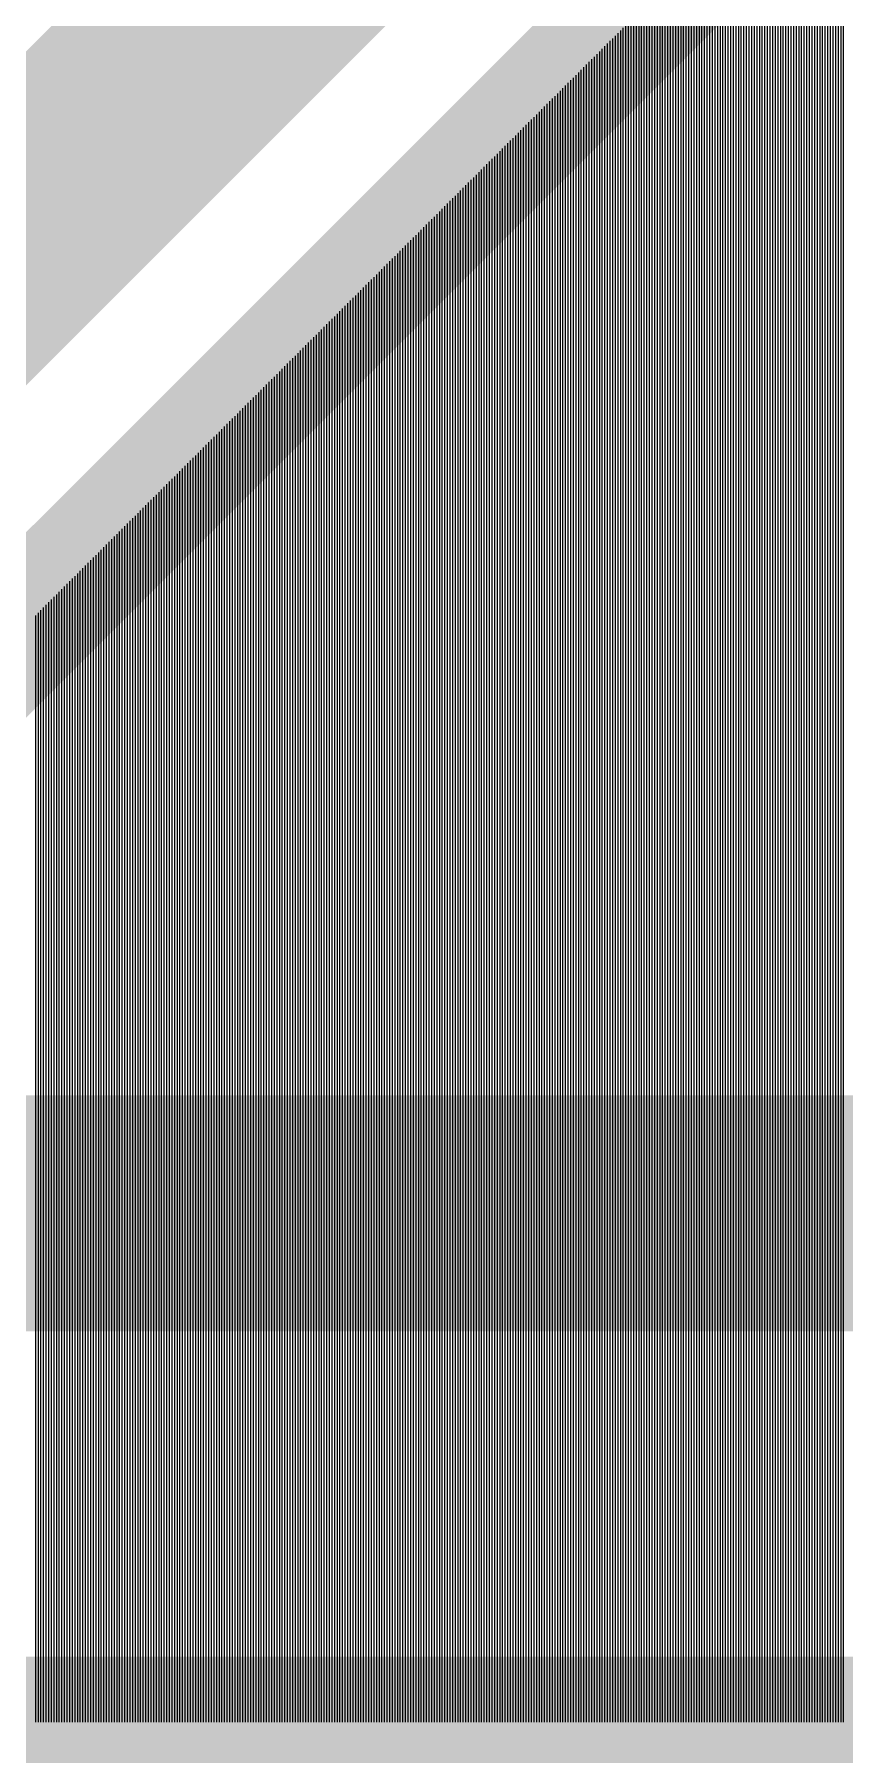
# Model space of a CAD drawing. Extents: x -1.81 to 1.81, y -3.04 to 3.03.
# Drawn here: x -0.654 to -0.346, y -2.072 to -1.417 of the extents above; entities that cross this region are included whole.
import ezdxf

# ---------------------------------------------------------------- set-up
doc = ezdxf.new("R2010")
doc.units = 0
doc.layers.get('0').update_dxf_attribs({"linetype": 'CONTINUOUS'})

msp = doc.modelspace()

# ---------------------------------------------------------------- linework, layer by layer
for points, const_width in [([(-1.113, -1.666), (-0.837, -1.666), (-0.522, -1.351), (-0.522, 0.124)], 0.09), ([(0.349, -2.06), (-0.78, -2.06), (-0.78, -2.453), (-1.415, -2.453), (-1.415, -2.375), (-1.526, -2.263), (-1.605, -2.263), (-1.605, -1.603), (-1.373, -1.603), (-1.373, -1.417), (-1.219, -1.417), (-1.223, -1.42), (-1.223, -1.511), (-1.169, -1.566), (-1.223, -1.62), (-1.223, -1.711), (-1.159, -1.776), (-0.792, -1.776), (-0.412, -1.396), (-0.412, -0.516), (-0.326, -0.516), (-0.216, -0.406)], 0.05), ([(0.52, -1.866), (-1.19, -1.866), (-1.29, -1.766), (-1.29, -1.466)], 0.09)]:
    msp.add_lwpolyline(points, dxfattribs=dict(const_width=const_width))
for points in [[(-0.412, -2.06), (-0.412, -0.516)], [(-0.411, -2.06), (-0.411, -0.516)], [(-0.41, -2.06), (-0.41, -0.516)], [(-0.409, -2.06), (-0.409, -0.516)], [(-0.408, -2.06), (-0.408, -0.516)], [(-0.407, -2.06), (-0.407, -0.516)], [(-0.406, -2.06), (-0.406, -0.516)], [(-0.405, -2.06), (-0.405, -0.516)], [(-0.404, -2.06), (-0.404, -0.516)], [(-0.403, -2.06), (-0.403, -0.516)], [(-0.402, -2.06), (-0.402, -0.516)], [(-0.401, -2.06), (-0.401, -0.516)], [(-0.4, -2.06), (-0.4, -0.516)], [(-0.399, -2.06), (-0.399, -0.516)], [(-0.398, -2.06), (-0.398, -0.516)], [(-0.397, -2.06), (-0.397, -0.516)], [(-0.396, -2.06), (-0.396, -0.516)], [(-0.395, -2.06), (-0.395, -0.516)], [(-0.394, -2.06), (-0.394, -0.516)], [(-0.393, -2.06), (-0.393, -0.516)], [(-0.392, -2.06), (-0.392, -0.516)], [(-0.391, -2.06), (-0.391, -0.516)], [(-0.39, -2.06), (-0.39, -0.516)], [(-0.389, -2.06), (-0.389, -0.516)], [(-0.388, -2.06), (-0.388, -0.516)], [(-0.387, -2.06), (-0.387, -0.516)], [(-0.386, -2.06), (-0.386, -0.516)], [(-0.385, -2.06), (-0.385, -0.516)], [(-0.384, -2.06), (-0.384, -0.516)], [(-0.383, -2.06), (-0.383, -0.516)], [(-0.382, -2.06), (-0.382, -0.516)], [(-0.381, -2.06), (-0.381, -0.516)], [(-0.38, -2.06), (-0.38, -0.516)], [(-0.379, -2.06), (-0.379, -0.516)], [(-0.378, -2.06), (-0.378, -0.516)], [(-0.377, -2.06), (-0.377, -0.516)], [(-0.376, -2.06), (-0.376, -0.516)], [(-0.375, -2.06), (-0.375, -0.516)], [(-0.374, -2.06), (-0.374, -0.516)], [(-0.373, -2.06), (-0.373, -0.516)], [(-0.372, -2.06), (-0.372, -0.516)], [(-0.371, -2.06), (-0.371, -0.516)], [(-0.37, -2.06), (-0.37, -0.516)], [(-0.369, -2.06), (-0.369, -0.516)], [(-0.368, -2.06), (-0.368, -0.516)], [(-0.367, -2.06), (-0.367, -0.516)], [(-0.366, -2.06), (-0.366, -0.516)], [(-0.365, -2.06), (-0.365, -0.516)], [(-0.364, -2.06), (-0.364, -0.516)], [(-0.363, -2.06), (-0.363, -0.516)], [(-0.362, -2.06), (-0.362, -0.516)], [(-0.361, -2.06), (-0.361, -0.516)], [(-0.36, -2.06), (-0.36, -0.516)], [(-0.359, -2.06), (-0.359, -0.516)], [(-0.358, -2.06), (-0.358, -0.516)], [(-0.357, -2.06), (-0.357, -0.516)], [(-0.356, -2.06), (-0.356, -0.516)], [(-0.355, -2.06), (-0.355, -0.516)], [(-0.354, -2.06), (-0.354, -0.516)], [(-0.353, -2.06), (-0.353, -0.516)], [(-0.352, -2.06), (-0.352, -0.516)], [(-0.351, -2.06), (-0.351, -0.516)], [(-0.35, -2.06), (-0.35, -0.516)], [(-0.349, -2.06), (-0.349, -0.516)], [(-0.348, -2.06), (-0.348, -0.516)], [(-0.347, -2.06), (-0.347, -0.516)], [(-0.346, -2.06), (-0.346, -0.516)], [(-0.413, -2.06), (-0.413, -1.397)], [(-0.419, -2.06), (-0.419, -1.403)], [(-0.418, -2.06), (-0.418, -1.402)], [(-0.417, -2.06), (-0.417, -1.401)], [(-0.416, -2.06), (-0.416, -1.4)], [(-0.415, -2.06), (-0.415, -1.399)], [(-0.414, -2.06), (-0.414, -1.398)], [(-0.426, -2.06), (-0.426, -1.41)], [(-0.425, -2.06), (-0.425, -1.409)], [(-0.424, -2.06), (-0.424, -1.408)], [(-0.423, -2.06), (-0.423, -1.407)], [(-0.422, -2.06), (-0.422, -1.406)], [(-0.421, -2.06), (-0.421, -1.405)], [(-0.42, -2.06), (-0.42, -1.404)], [(-0.432, -2.06), (-0.432, -1.416)], [(-0.431, -2.06), (-0.431, -1.415)], [(-0.43, -2.06), (-0.43, -1.414)], [(-0.429, -2.06), (-0.429, -1.413)], [(-0.428, -2.06), (-0.428, -1.412)], [(-0.427, -2.06), (-0.427, -1.411)], [(-0.439, -2.06), (-0.439, -1.423)], [(-0.438, -2.06), (-0.438, -1.422)], [(-0.437, -2.06), (-0.437, -1.421)], [(-0.436, -2.06), (-0.436, -1.42)], [(-0.435, -2.06), (-0.435, -1.419)], [(-0.434, -2.06), (-0.434, -1.418)], [(-0.433, -2.06), (-0.433, -1.417)], [(-0.445, -2.06), (-0.445, -1.429)], [(-0.444, -2.06), (-0.444, -1.428)], [(-0.443, -2.06), (-0.443, -1.427)], [(-0.442, -2.06), (-0.442, -1.426)], [(-0.441, -2.06), (-0.441, -1.425)], [(-0.44, -2.06), (-0.44, -1.424)], [(-0.452, -2.06), (-0.452, -1.436)], [(-0.451, -2.06), (-0.451, -1.435)], [(-0.45, -2.06), (-0.45, -1.434)], [(-0.449, -2.06), (-0.449, -1.433)], [(-0.448, -2.06), (-0.448, -1.432)], [(-0.447, -2.06), (-0.447, -1.431)], [(-0.446, -2.06), (-0.446, -1.43)], [(-0.458, -2.06), (-0.458, -1.442)], [(-0.457, -2.06), (-0.457, -1.441)], [(-0.456, -2.06), (-0.456, -1.44)], [(-0.455, -2.06), (-0.455, -1.439)], [(-0.454, -2.06), (-0.454, -1.438)], [(-0.453, -2.06), (-0.453, -1.437)], [(-0.465, -2.06), (-0.465, -1.449)], [(-0.464, -2.06), (-0.464, -1.448)], [(-0.463, -2.06), (-0.463, -1.447)], [(-0.462, -2.06), (-0.462, -1.446)], [(-0.461, -2.06), (-0.461, -1.445)], [(-0.46, -2.06), (-0.46, -1.444)], [(-0.459, -2.06), (-0.459, -1.443)], [(-0.472, -2.06), (-0.472, -1.456)], [(-0.471, -2.06), (-0.471, -1.455)], [(-0.47, -2.06), (-0.47, -1.454)], [(-0.469, -2.06), (-0.469, -1.453)], [(-0.468, -2.06), (-0.468, -1.452)], [(-0.467, -2.06), (-0.467, -1.451)], [(-0.466, -2.06), (-0.466, -1.45)], [(-0.478, -2.06), (-0.478, -1.462)], [(-0.477, -2.06), (-0.477, -1.461)], [(-0.476, -2.06), (-0.476, -1.46)], [(-0.475, -2.06), (-0.475, -1.459)], [(-0.474, -2.06), (-0.474, -1.458)], [(-0.473, -2.06), (-0.473, -1.457)], [(-0.485, -2.06), (-0.485, -1.469)], [(-0.484, -2.06), (-0.484, -1.468)], [(-0.483, -2.06), (-0.483, -1.467)], [(-0.482, -2.06), (-0.482, -1.466)], [(-0.481, -2.06), (-0.481, -1.465)], [(-0.48, -2.06), (-0.48, -1.464)], [(-0.479, -2.06), (-0.479, -1.463)], [(-0.491, -2.06), (-0.491, -1.475)], [(-0.49, -2.06), (-0.49, -1.474)], [(-0.489, -2.06), (-0.489, -1.473)], [(-0.488, -2.06), (-0.488, -1.472)], [(-0.487, -2.06), (-0.487, -1.471)], [(-0.486, -2.06), (-0.486, -1.47)], [(-0.498, -2.06), (-0.498, -1.482)], [(-0.497, -2.06), (-0.497, -1.481)], [(-0.496, -2.06), (-0.496, -1.48)], [(-0.495, -2.06), (-0.495, -1.479)], [(-0.494, -2.06), (-0.494, -1.478)], [(-0.493, -2.06), (-0.493, -1.477)], [(-0.492, -2.06), (-0.492, -1.476)], [(-0.504, -2.06), (-0.504, -1.488)], [(-0.503, -2.06), (-0.503, -1.487)], [(-0.502, -2.06), (-0.502, -1.486)], [(-0.501, -2.06), (-0.501, -1.485)], [(-0.5, -2.06), (-0.5, -1.484)], [(-0.499, -2.06), (-0.499, -1.483)], [(-0.511, -2.06), (-0.511, -1.495)], [(-0.51, -2.06), (-0.51, -1.494)], [(-0.509, -2.06), (-0.509, -1.493)], [(-0.508, -2.06), (-0.508, -1.492)], [(-0.507, -2.06), (-0.507, -1.491)], [(-0.506, -2.06), (-0.506, -1.49)], [(-0.505, -2.06), (-0.505, -1.489)], [(-0.517, -2.06), (-0.517, -1.501)], [(-0.516, -2.06), (-0.516, -1.5)], [(-0.515, -2.06), (-0.515, -1.499)], [(-0.514, -2.06), (-0.514, -1.498)], [(-0.513, -2.06), (-0.513, -1.497)], [(-0.512, -2.06), (-0.512, -1.496)], [(-0.524, -2.06), (-0.524, -1.508)], [(-0.523, -2.06), (-0.523, -1.507)], [(-0.522, -2.06), (-0.522, -1.506)], [(-0.521, -2.06), (-0.521, -1.505)], [(-0.52, -2.06), (-0.52, -1.504)], [(-0.519, -2.06), (-0.519, -1.503)], [(-0.518, -2.06), (-0.518, -1.502)], [(-0.531, -2.06), (-0.531, -1.515)], [(-0.53, -2.06), (-0.53, -1.514)], [(-0.529, -2.06), (-0.529, -1.513)], [(-0.528, -2.06), (-0.528, -1.512)], [(-0.527, -2.06), (-0.527, -1.511)], [(-0.526, -2.06), (-0.526, -1.51)], [(-0.525, -2.06), (-0.525, -1.509)], [(-0.537, -2.06), (-0.537, -1.521)], [(-0.536, -2.06), (-0.536, -1.52)], [(-0.535, -2.06), (-0.535, -1.519)], [(-0.534, -2.06), (-0.534, -1.518)], [(-0.533, -2.06), (-0.533, -1.517)], [(-0.532, -2.06), (-0.532, -1.516)], [(-0.544, -2.06), (-0.544, -1.528)], [(-0.543, -2.06), (-0.543, -1.527)], [(-0.542, -2.06), (-0.542, -1.526)], [(-0.541, -2.06), (-0.541, -1.525)], [(-0.54, -2.06), (-0.54, -1.524)], [(-0.539, -2.06), (-0.539, -1.523)], [(-0.538, -2.06), (-0.538, -1.522)], [(-0.55, -2.06), (-0.55, -1.534)], [(-0.549, -2.06), (-0.549, -1.533)], [(-0.548, -2.06), (-0.548, -1.532)], [(-0.547, -2.06), (-0.547, -1.531)], [(-0.546, -2.06), (-0.546, -1.53)], [(-0.545, -2.06), (-0.545, -1.529)], [(-0.557, -2.06), (-0.557, -1.541)], [(-0.556, -2.06), (-0.556, -1.54)], [(-0.555, -2.06), (-0.555, -1.539)], [(-0.554, -2.06), (-0.554, -1.538)], [(-0.553, -2.06), (-0.553, -1.537)], [(-0.552, -2.06), (-0.552, -1.536)], [(-0.551, -2.06), (-0.551, -1.535)], [(-0.563, -2.06), (-0.563, -1.547)], [(-0.562, -2.06), (-0.562, -1.546)], [(-0.561, -2.06), (-0.561, -1.545)], [(-0.56, -2.06), (-0.56, -1.544)], [(-0.559, -2.06), (-0.559, -1.543)], [(-0.558, -2.06), (-0.558, -1.542)], [(-0.57, -2.06), (-0.57, -1.554)], [(-0.569, -2.06), (-0.569, -1.553)], [(-0.568, -2.06), (-0.568, -1.552)], [(-0.567, -2.06), (-0.567, -1.551)], [(-0.566, -2.06), (-0.566, -1.55)], [(-0.565, -2.06), (-0.565, -1.549)], [(-0.564, -2.06), (-0.564, -1.548)], [(-0.576, -2.06), (-0.576, -1.56)], [(-0.575, -2.06), (-0.575, -1.559)], [(-0.574, -2.06), (-0.574, -1.558)], [(-0.573, -2.06), (-0.573, -1.557)], [(-0.572, -2.06), (-0.572, -1.556)], [(-0.571, -2.06), (-0.571, -1.555)], [(-0.583, -2.06), (-0.583, -1.567)], [(-0.582, -2.06), (-0.582, -1.566)], [(-0.581, -2.06), (-0.581, -1.565)], [(-0.58, -2.06), (-0.58, -1.564)], [(-0.579, -2.06), (-0.579, -1.563)], [(-0.578, -2.06), (-0.578, -1.562)], [(-0.577, -2.06), (-0.577, -1.561)], [(-0.59, -2.06), (-0.59, -1.574)], [(-0.589, -2.06), (-0.589, -1.573)], [(-0.588, -2.06), (-0.588, -1.572)], [(-0.587, -2.06), (-0.587, -1.571)], [(-0.586, -2.06), (-0.586, -1.57)], [(-0.585, -2.06), (-0.585, -1.569)], [(-0.584, -2.06), (-0.584, -1.568)], [(-0.596, -2.06), (-0.596, -1.58)], [(-0.595, -2.06), (-0.595, -1.579)], [(-0.594, -2.06), (-0.594, -1.578)], [(-0.593, -2.06), (-0.593, -1.577)], [(-0.592, -2.06), (-0.592, -1.576)], [(-0.591, -2.06), (-0.591, -1.575)], [(-0.603, -2.06), (-0.603, -1.587)], [(-0.602, -2.06), (-0.602, -1.586)], [(-0.601, -2.06), (-0.601, -1.585)], [(-0.6, -2.06), (-0.6, -1.584)], [(-0.599, -2.06), (-0.599, -1.583)], [(-0.598, -2.06), (-0.598, -1.582)], [(-0.597, -2.06), (-0.597, -1.581)], [(-0.609, -2.06), (-0.609, -1.593)], [(-0.608, -2.06), (-0.608, -1.592)], [(-0.607, -2.06), (-0.607, -1.591)], [(-0.606, -2.06), (-0.606, -1.59)], [(-0.605, -2.06), (-0.605, -1.589)], [(-0.604, -2.06), (-0.604, -1.588)], [(-0.616, -2.06), (-0.616, -1.6)], [(-0.615, -2.06), (-0.615, -1.599)], [(-0.614, -2.06), (-0.614, -1.598)], [(-0.613, -2.06), (-0.613, -1.597)], [(-0.612, -2.06), (-0.612, -1.596)], [(-0.611, -2.06), (-0.611, -1.595)], [(-0.61, -2.06), (-0.61, -1.594)], [(-0.622, -2.06), (-0.622, -1.606)], [(-0.621, -2.06), (-0.621, -1.605)], [(-0.62, -2.06), (-0.62, -1.604)], [(-0.619, -2.06), (-0.619, -1.603)], [(-0.618, -2.06), (-0.618, -1.602)], [(-0.617, -2.06), (-0.617, -1.601)], [(-0.629, -2.06), (-0.629, -1.613)], [(-0.628, -2.06), (-0.628, -1.612)], [(-0.627, -2.06), (-0.627, -1.611)], [(-0.626, -2.06), (-0.626, -1.61)], [(-0.625, -2.06), (-0.625, -1.609)], [(-0.624, -2.06), (-0.624, -1.608)], [(-0.623, -2.06), (-0.623, -1.607)], [(-0.636, -2.06), (-0.636, -1.62)], [(-0.635, -2.06), (-0.635, -1.619)], [(-0.634, -2.06), (-0.634, -1.618)], [(-0.633, -2.06), (-0.633, -1.617)], [(-0.632, -2.06), (-0.632, -1.616)], [(-0.631, -2.06), (-0.631, -1.615)], [(-0.63, -2.06), (-0.63, -1.614)], [(-0.642, -2.06), (-0.642, -1.626)], [(-0.641, -2.06), (-0.641, -1.625)], [(-0.64, -2.06), (-0.64, -1.624)], [(-0.639, -2.06), (-0.639, -1.623)], [(-0.638, -2.06), (-0.638, -1.622)], [(-0.637, -2.06), (-0.637, -1.621)], [(-0.649, -2.06), (-0.649, -1.633)], [(-0.648, -2.06), (-0.648, -1.632)], [(-0.647, -2.06), (-0.647, -1.631)], [(-0.646, -2.06), (-0.646, -1.63)], [(-0.645, -2.06), (-0.645, -1.629)], [(-0.644, -2.06), (-0.644, -1.628)], [(-0.643, -2.06), (-0.643, -1.627)], [(-0.654, -2.06), (-0.654, -1.638)], [(-0.653, -2.06), (-0.653, -1.637)], [(-0.652, -2.06), (-0.652, -1.636)], [(-0.651, -2.06), (-0.651, -1.635)], [(-0.65, -2.06), (-0.65, -1.634)]]:
    msp.add_lwpolyline(points)

doc.saveas('drawing.dxf')
